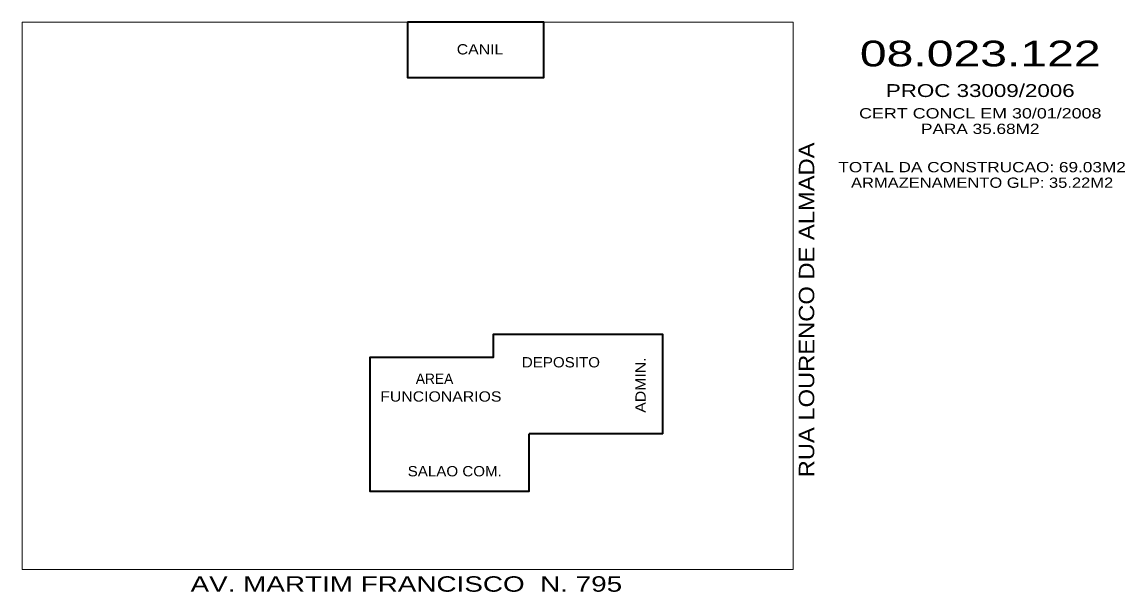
# Model space of a CAD drawing. Extents: x 81.3 to 124.2, y 0.9 to 23.
import ezdxf
from ezdxf.enums import TextEntityAlignment as Align

# ---------------------------------------------------------------- set-up
doc = ezdxf.new("R2010")
doc.units = 0
doc.header["$LTSCALE"] = 0.16
doc.layers.add('1', color=7, linetype='Continuous', lineweight=13)

msp = doc.modelspace()

# ---------------------------------------------------------------- linework, layer by layer
at = {"layer": '1'}
for p, q in [((81.3187, 23.0406), (81.3187, 1.7406)), ((96.3187, 23.0406), (81.3187, 23.0406))]:
    msp.add_line(p, q, dxfattribs=at)
at = {"layer": '1', "lineweight": 35}
msp.add_line((106.2487, 7.0206), (101.0487, 7.0206), dxfattribs=at)
at = {"layer": '1'}
msp.add_lwpolyline([(81.3187, 1.7406), (111.3187, 1.7406), (111.3187, 23.0406), (101.6187, 23.0406)], dxfattribs=at)
at = {"layer": '1', "lineweight": 35}
msp.add_lwpolyline([(96.3187, 23.0406), (96.3187, 20.8806), (101.6187, 20.8806), (101.6187, 23.0406)], close=True, dxfattribs=at)
msp.add_lwpolyline([(106.2487, 7.0206), (106.2487, 10.8906), (99.6487, 10.8906), (99.6487, 9.9906), (94.8487, 9.9906), (94.8487, 4.7906), (101.0487, 4.7906), (101.0487, 7.0206)], dxfattribs=at)

# ---------------------------------------------------------------- texts
at = {"layer": '1'}
for s, height, width, p in [('08.023.122', 1, 1.4, (118.6033, 21.317)), ('CANIL', 0.4, 1.15, (99.1389, 21.7803)), ('PROC 33009/2006', 0.5, 1.3, (118.6031, 20.1254)), ('CERT CONCL EM 30/01/2008', 0.4, 1.3, (118.6033, 19.2918)), ('PARA 35.68M2', 0.4, 1.25, (118.6033, 18.6872)), ('TOTAL DA CONSTRUCAO: 69.03M2', 0.4, 1.25, (118.6748, 17.1978)), ('ARMAZENAMENTO GLP: 35.22M2', 0.4, 1.2, (118.6748, 16.5932)), ('DEPOSITO', 0.4, 1.1, (102.2859, 9.6078)), ('FUNCIONARIOS', 0.4, 1.15, (97.6144, 8.2772)), ('SALAO COM.', 0.4, 1.1, (98.1553, 5.3695)), ('AV. MARTIM FRANCISCO  N. 795', 0.6, 1.35, (96.2722, 0.8826))]:
    msp.add_text(s, height=height, dxfattribs=dict(at, width=width)).set_placement(p, align=Align.CENTER)
at = {"layer": '1', "width": 1.15}
for s, height, p in [('RUA LOURENCO DE ALMADA', 0.6, (112.1432, 11.8449)), ('ADMIN.', 0.4, (105.5839, 8.9207))]:
    msp.add_text(s, height=height, rotation=90, dxfattribs=at).set_placement(p, align=Align.CENTER)
at = {"layer": '1'}
msp.add_text('AREA', height=0.4, dxfattribs=at).set_placement((97.3685, 8.9671), align=Align.CENTER)

doc.saveas('drawing.dxf')
